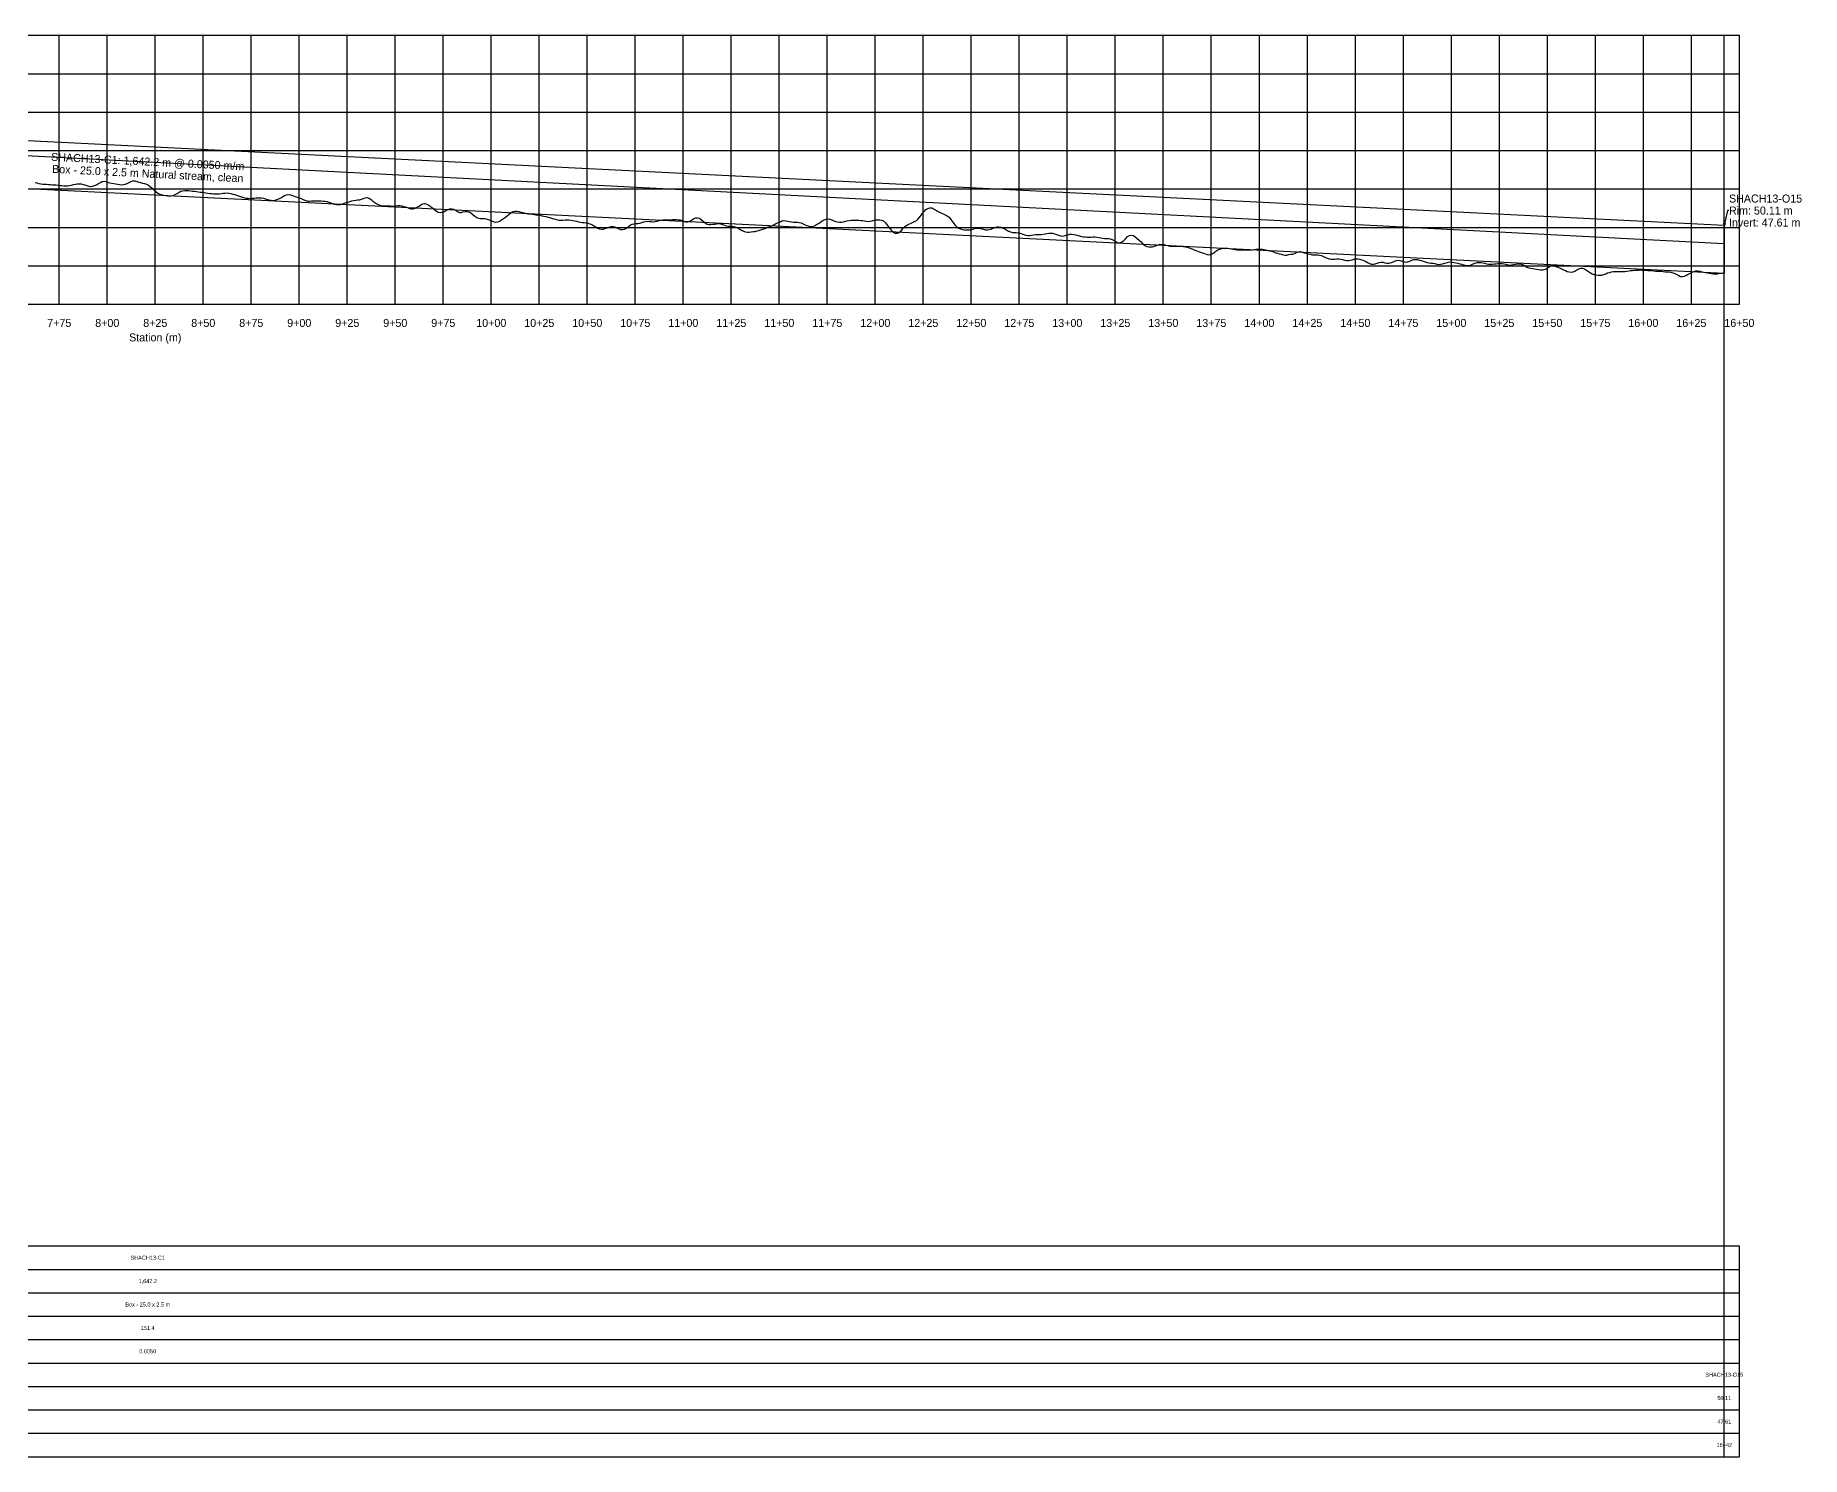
# Model space of a CAD drawing. Extents: x -64 to 1682, y -140 to 602.
# Drawn here: x 763 to 1682, y -140 to 600 of the extents above; entities that cross this region are included whole.
import ezdxf
from ezdxf.enums import TextEntityAlignment as Align

# ---------------------------------------------------------------- set-up
doc = ezdxf.new("R2010")
doc.units = 0
for name, color, linetype in [('Annotation', 7, 'Continuous'), ('Annotation_Table', 254, 'Continuous'), ('Crown', 7, 'Continuous'), ('Grid', 254, 'Continuous'), ('Grid_Text', 7, 'Continuous'), ('Ground_Elevation', 3, 'Continuous'), ('Hydraulic_Grade', 5, 'Continuous'), ('Invert', 7, 'Continuous'), ('Structure', 7, 'Continuous')]:
    doc.layers.add(name, color=color, linetype=linetype)

msp = doc.modelspace()

# ---------------------------------------------------------------- linework, layer by layer
at = {"layer": 'Annotation', "color": 0}
msp.add_lwpolyline([(1644.6, 508.75), (1643.86, 508.75), (1642.16, 501.13)], dxfattribs=at)
msp.add_lwpolyline([(1642.16, 501.13), (1641.96, 502.11), (1642.75, 501.93)], close=True, dxfattribs=at)
at = {"layer": 'Annotation_Table', "color": 254}
for points in [[(1642.16, -140.21), (1642.16, 600)], [(-25, -30.48), (1649.95, -30.48)], [(1649.95, -30.48), (1649.95, -140.21)], [(-25, -42.67), (1649.95, -42.67)], [(-25, -54.86), (1649.95, -54.86)], [(-25, -67.06), (1649.95, -67.06)], [(-25, -79.25), (1649.95, -79.25)], [(-25, -91.44), (1649.95, -91.44)], [(-25, -103.63), (1649.95, -103.63)], [(-25, -115.82), (1649.95, -115.82)], [(-25, -128.02), (1649.95, -128.02)], [(-25, -140.21), (1649.95, -140.21)]]:
    msp.add_lwpolyline(points, dxfattribs=at)
at = {"layer": 'Crown', "color": 0}
for points in [[(0, 583.1), (1642.16, 501.13)], [(1642.16, 501.13), (1642.16, 501.13)]]:
    msp.add_lwpolyline(points, dxfattribs=at)
at = {"layer": 'Grid', "color": 254}
for points in [[(-25, 600), (1650, 600)], [(775, 460), (775, 600)], [(800, 460), (800, 600)], [(825, 460), (825, 600)], [(850, 460), (850, 600)], [(875, 460), (875, 600)], [(900, 460), (900, 600)], [(925, 460), (925, 600)], [(950, 460), (950, 600)], [(975, 460), (975, 600)], [(1000, 460), (1000, 600)], [(1025, 460), (1025, 600)], [(1050, 460), (1050, 600)], [(1075, 460), (1075, 600)], [(1100, 460), (1100, 600)], [(1125, 460), (1125, 600)], [(1150, 460), (1150, 600)], [(1175, 460), (1175, 600)], [(1200, 460), (1200, 600)], [(1225, 460), (1225, 600)], [(1250, 460), (1250, 600)], [(1275, 460), (1275, 600)], [(1300, 460), (1300, 600)], [(1325, 460), (1325, 600)], [(1350, 460), (1350, 600)], [(1375, 460), (1375, 600)], [(1400, 460), (1400, 600)], [(1425, 460), (1425, 600)], [(1450, 460), (1450, 600)], [(1475, 460), (1475, 600)], [(1500, 460), (1500, 600)], [(1525, 460), (1525, 600)], [(1550, 460), (1550, 600)], [(1575, 460), (1575, 600)], [(1600, 460), (1600, 600)], [(1625, 460), (1625, 600)], [(1650, 460), (1650, 600)], [(-25, 580), (1650, 580)], [(-25, 560), (1650, 560)], [(-25, 540), (1650, 540)], [(-25, 520), (1650, 520)], [(-25, 500), (1650, 500)], [(-25, 480), (1650, 480)], [(-25, 460), (1650, 460)]]:
    msp.add_lwpolyline(points, dxfattribs=at)
at = {"layer": 'Ground_Elevation', "color": 3}
msp.add_lwpolyline([(762.39, 523.38), (763.39, 523.19), (764.39, 522.91), (765.39, 522.65), (766.39, 522.55), (767.39, 522.52), (768.39, 522.49), (769.39, 522.4), (770.39, 522.26), (771.39, 522.13), (772.39, 522.12), (773.39, 522.1), (774.39, 522.01), (775.39, 521.86), (776.39, 521.73), (777.39, 521.68), (778.39, 521.66), (779.39, 521.68), (780.39, 521.75), (781.39, 521.96), (782.39, 522.23), (783.39, 522.47), (784.39, 522.63), (785.39, 522.67), (786.39, 522.58), (787.39, 522.4), (788.39, 522.15), (789.39, 521.8), (790.39, 521.49), (791.39, 521.32), (792.39, 521.42), (793.39, 521.73), (794.39, 522.2), (795.39, 522.8), (796.39, 523.4), (797.39, 523.86), (798.39, 524), (799.39, 523.81), (800.39, 523.43), (801.39, 523.16), (802.39, 522.98), (803.39, 522.81), (804.39, 522.63), (805.39, 522.44), (806.39, 522.26), (807.39, 522.19), (808.39, 522.25), (809.39, 522.47), (810.39, 522.87), (811.39, 523.38), (812.39, 523.91), (813.39, 524.18), (814.39, 524.14), (815.39, 523.87), (816.39, 523.6), (817.39, 523.34), (818.39, 523.08), (819.39, 522.85), (820.39, 522.53), (821.39, 522.04), (822.39, 521.26), (823.39, 520.33), (824.39, 519.37), (825.39, 518.47), (826.39, 517.72), (827.39, 517.2), (828.39, 516.89), (829.39, 516.69), (830.39, 516.56), (831.39, 516.46), (832.39, 516.4), (833.39, 516.4), (834.39, 516.61), (835.39, 517.03), (836.39, 517.65), (837.39, 518.36), (838.39, 518.83), (839.39, 519.07), (840.39, 519.19), (841.39, 519.2), (842.39, 519.14), (843.39, 519.03), (844.39, 518.91), (845.39, 518.78), (846.39, 518.65), (847.39, 518.53), (848.39, 518.4), (849.39, 518.25), (850.39, 518.11), (851.39, 517.96), (852.39, 517.81), (853.39, 517.68), (854.39, 517.57), (855.39, 517.49), (856.39, 517.45), (857.39, 517.47), (858.39, 517.53), (859.39, 517.64), (860.39, 517.76), (861.39, 517.85), (862.39, 517.89), (863.39, 517.82), (864.39, 517.63), (865.39, 517.35), (866.39, 517.04), (867.39, 516.7), (868.39, 516.34), (869.39, 516), (870.39, 515.69), (871.39, 515.43), (872.39, 515.24), (873.39, 515.13), (874.39, 515.1), (875.39, 515.14), (876.39, 515.24), (877.39, 515.34), (878.39, 515.4), (879.39, 515.4), (880.39, 515.36), (881.39, 515.27), (882.39, 514.9), (883.39, 514.51), (884.39, 514.25), (885.39, 514.09), (886.39, 514.04), (887.39, 514.14), (888.39, 514.44), (889.39, 514.88), (890.39, 515.43), (891.39, 516.03), (892.39, 516.59), (893.39, 516.99), (894.39, 517.06), (895.39, 516.89), (896.39, 516.57), (897.39, 516.2), (898.39, 515.83), (899.39, 515.47), (900.39, 515.16), (901.39, 514.81), (902.39, 514.41), (903.39, 514), (904.39, 513.72), (905.39, 513.64), (906.39, 513.73), (907.39, 513.84), (908.39, 513.89), (909.39, 513.87), (910.39, 513.82), (911.39, 513.73), (912.39, 513.66), (913.39, 513.57), (914.39, 513.42), (915.39, 513.09), (916.39, 512.69), (917.39, 512.31), (918.39, 512.09), (919.39, 511.92), (920.39, 511.82), (921.39, 511.89), (922.39, 512.15), (923.39, 512.54), (924.39, 512.88), (925.39, 513.2), (926.39, 513.49), (927.39, 513.79), (928.39, 514.03), (929.39, 514.18), (930.39, 514.27), (931.39, 514.41), (932.39, 514.64), (933.39, 514.99), (934.39, 515.41), (935.39, 515.63), (936.39, 515.24), (937.39, 514.48), (938.39, 513.64), (939.39, 512.86), (940.39, 512.2), (941.39, 511.69), (942.39, 511.36), (943.39, 511.22), (944.39, 511.23), (945.39, 511.29), (946.39, 511.29), (947.39, 511.12), (948.39, 511.02), (949.39, 511.05), (950.39, 511.17), (951.39, 511.31), (952.39, 511.31), (953.39, 511.17), (954.39, 510.91), (955.39, 510.6), (956.39, 510.26), (957.39, 509.89), (958.39, 509.66), (959.39, 509.65), (960.39, 509.94), (961.39, 510.43), (962.39, 511.04), (963.39, 511.7), (964.39, 512.17), (965.39, 512.34), (966.39, 512.03), (967.39, 511.51), (968.39, 510.86), (969.39, 510.11), (970.39, 509.26), (971.39, 508.42), (972.39, 507.9), (973.39, 507.7), (974.39, 507.83), (975.39, 508.3), (976.39, 508.83), (977.39, 509.32), (978.39, 509.59), (979.39, 509.65), (980.39, 509.46), (981.39, 508.92), (982.39, 508.29), (983.39, 507.79), (984.39, 507.81), (985.39, 508.05), (986.39, 508.28), (987.39, 508.3), (988.39, 508.06), (989.39, 507.53), (990.39, 506.74), (991.39, 505.89), (992.39, 505.14), (993.39, 504.7), (994.39, 504.59), (995.39, 504.66), (996.39, 504.62), (997.39, 504.42), (998.39, 504.1), (999.39, 503.71), (1000.39, 503.3), (1001.39, 502.93), (1002.39, 502.74), (1003.39, 502.86), (1004.39, 503.26), (1005.39, 503.83), (1006.39, 504.55), (1007.39, 505.33), (1008.39, 506.13), (1009.39, 506.95), (1010.39, 507.68), (1011.39, 508.18), (1012.39, 508.41), (1013.39, 508.41), (1014.39, 508.25), (1015.39, 507.98), (1016.39, 507.66), (1017.39, 507.37), (1018.39, 507.15), (1019.39, 507.02), (1020.39, 506.99), (1021.39, 506.9), (1022.39, 506.76), (1023.39, 506.6), (1024.39, 506.44), (1025.39, 506.26), (1026.39, 506.07), (1027.39, 505.85), (1028.39, 505.6), (1029.39, 505.36), (1030.39, 505.08), (1031.39, 504.77), (1032.39, 504.47), (1033.39, 504.18), (1034.39, 503.92), (1035.39, 503.79), (1036.39, 503.76), (1037.39, 503.8), (1038.39, 503.85), (1039.39, 503.87), (1040.39, 503.87), (1041.39, 503.79), (1042.39, 503.62), (1043.39, 503.39), (1044.39, 503.14), (1045.39, 502.94), (1046.39, 502.76), (1047.39, 502.61), (1048.39, 502.51), (1049.39, 502.43), (1050.39, 502.23), (1051.39, 501.91), (1052.39, 501.47), (1053.39, 500.84), (1054.39, 500.21), (1055.39, 499.63), (1056.39, 499.26), (1057.39, 499.11), (1058.39, 499.1), (1059.39, 499.37), (1060.39, 499.77), (1061.39, 500.12), (1062.39, 500.37), (1063.39, 500.39), (1064.39, 500.24), (1065.39, 499.75), (1066.39, 499.3), (1067.39, 498.94), (1068.39, 498.83), (1069.39, 499.08), (1070.39, 499.61), (1071.39, 500.41), (1072.39, 501.08), (1073.39, 501.6), (1074.39, 501.84), (1075.39, 501.97), (1076.39, 502.06), (1077.39, 502.2), (1078.39, 502.47), (1079.39, 502.81), (1080.39, 503.08), (1081.39, 503.16), (1082.39, 503.09), (1083.39, 502.96), (1084.39, 502.94), (1085.39, 503.01), (1086.39, 503.21), (1087.39, 503.48), (1088.39, 503.76), (1089.39, 503.9), (1090.39, 503.91), (1091.39, 503.84), (1092.39, 503.84), (1093.39, 503.91), (1094.39, 504.01), (1095.39, 504.06), (1096.39, 504.05), (1097.39, 503.99), (1098.39, 503.84), (1099.39, 503.51), (1100.39, 503.13), (1101.39, 502.86), (1102.39, 502.93), (1103.39, 503.28), (1104.39, 503.9), (1105.39, 504.49), (1106.39, 504.93), (1107.39, 505.03), (1108.39, 504.75), (1109.39, 504.15), (1110.39, 503.24), (1111.39, 502.36), (1112.39, 501.7), (1113.39, 501.45), (1114.39, 501.45), (1115.39, 501.57), (1116.39, 501.73), (1117.39, 501.9), (1118.39, 502), (1119.39, 501.9), (1120.39, 501.56), (1121.39, 501.14), (1122.39, 500.8), (1123.39, 500.65), (1124.39, 500.6), (1125.39, 500.56), (1126.39, 500.4), (1127.39, 500.13), (1128.39, 499.68), (1129.39, 499.13), (1130.39, 498.52), (1131.39, 497.97), (1132.39, 497.63), (1133.39, 497.47), (1134.39, 497.54), (1135.39, 497.66), (1136.39, 497.8), (1137.39, 497.92), (1138.39, 498.12), (1139.39, 498.38), (1140.39, 498.69), (1141.39, 499.07), (1142.39, 499.47), (1143.39, 499.86), (1144.39, 500.19), (1145.39, 500.51), (1146.39, 500.94), (1147.39, 501.45), (1148.39, 501.98), (1149.39, 502.47), (1150.39, 502.93), (1151.39, 503.33), (1152.39, 503.5), (1153.39, 503.4), (1154.39, 503.18), (1155.39, 502.96), (1156.39, 502.81), (1157.39, 502.74), (1158.39, 502.76), (1159.39, 502.73), (1160.39, 502.61), (1161.39, 502.28), (1162.39, 501.84), (1163.39, 501.38), (1164.39, 500.92), (1165.39, 500.59), (1166.39, 500.38), (1167.39, 500.48), (1168.39, 500.87), (1169.39, 501.43), (1170.39, 502.05), (1171.39, 502.67), (1172.39, 503.32), (1173.39, 503.94), (1174.39, 504.34), (1175.39, 504.49), (1176.39, 504.29), (1177.39, 503.89), (1178.39, 503.47), (1179.39, 503.11), (1180.39, 502.84), (1181.39, 502.71), (1182.39, 502.76), (1183.39, 502.94), (1184.39, 503.19), (1185.39, 503.45), (1186.39, 503.64), (1187.39, 503.76), (1188.39, 503.78), (1189.39, 503.75), (1190.39, 503.7), (1191.39, 503.66), (1192.39, 503.62), (1193.39, 503.51), (1194.39, 503.33), (1195.39, 503.16), (1196.39, 503.09), (1197.39, 503.19), (1198.39, 503.42), (1199.39, 503.7), (1200.39, 503.91), (1201.39, 503.99), (1202.39, 503.93), (1203.39, 503.67), (1204.39, 503.14), (1205.39, 502.27), (1206.39, 500.99), (1207.39, 499.64), (1208.39, 498.41), (1209.39, 497.49), (1210.39, 497), (1211.39, 496.89), (1212.39, 497.35), (1213.39, 498.27), (1214.39, 499.44), (1215.39, 500.49), (1216.39, 501.2), (1217.39, 501.67), (1218.39, 502.05), (1219.39, 502.48), (1220.39, 502.97), (1221.39, 503.62), (1222.39, 504.52), (1223.39, 505.71), (1224.39, 507.1), (1225.39, 508.31), (1226.39, 509.26), (1227.39, 509.83), (1228.39, 510.13), (1229.39, 510.14), (1230.39, 509.7), (1231.39, 509.08), (1232.39, 508.43), (1233.39, 507.88), (1234.39, 507.42), (1235.39, 507), (1236.39, 506.59), (1237.39, 506.07), (1238.39, 505.35), (1239.39, 504.13), (1240.39, 502.68), (1241.39, 501.23), (1242.39, 500.21), (1243.39, 499.57), (1244.39, 499.15), (1245.39, 498.89), (1246.39, 498.76), (1247.39, 498.71), (1248.39, 498.74), (1249.39, 498.77), (1250.39, 498.9), (1251.39, 499.21), (1252.39, 499.5), (1253.39, 499.66), (1254.39, 499.56), (1255.39, 499.28), (1256.39, 498.97), (1257.39, 498.76), (1258.39, 498.71), (1259.39, 498.81), (1260.39, 499.09), (1261.39, 499.49), (1262.39, 499.91), (1263.39, 500.19), (1264.39, 500.22), (1265.39, 500.01), (1266.39, 499.63), (1267.39, 499.17), (1268.39, 498.65), (1269.39, 498.08), (1270.39, 497.61), (1271.39, 497.33), (1272.39, 497.27), (1273.39, 497.25), (1274.39, 497.18), (1275.39, 496.95), (1276.39, 496.63), (1277.39, 496.26), (1278.39, 495.94), (1279.39, 495.76), (1280.39, 495.73), (1281.39, 495.85), (1282.39, 496.03), (1283.39, 496.21), (1284.39, 496.31), (1285.39, 496.32), (1286.39, 496.32), (1287.39, 496.41), (1288.39, 496.6), (1289.39, 496.81), (1290.39, 496.97), (1291.39, 497.03), (1292.39, 496.95), (1293.39, 496.64), (1294.39, 496.28), (1295.39, 495.87), (1296.39, 495.59), (1297.39, 495.46), (1298.39, 495.58), (1299.39, 495.85), (1300.39, 496.16), (1301.39, 496.38), (1302.39, 496.39), (1303.39, 496.29), (1304.39, 496.07), (1305.39, 495.83), (1306.39, 495.57), (1307.39, 495.32), (1308.39, 495.14), (1309.39, 495.02), (1310.39, 494.97), (1311.39, 494.94), (1312.39, 494.94), (1313.39, 495), (1314.39, 495.01), (1315.39, 494.91), (1316.39, 494.68), (1317.39, 494.46), (1318.39, 494.29), (1319.39, 494.21), (1320.39, 494.14), (1321.39, 494.12), (1322.39, 493.98), (1323.39, 493.73), (1324.39, 493.09), (1325.39, 492.46), (1326.39, 491.97), (1327.39, 491.98), (1328.39, 492.39), (1329.39, 493.2), (1330.39, 494.23), (1331.39, 495.19), (1332.39, 495.78), (1333.39, 495.91), (1334.39, 495.68), (1335.39, 495.04), (1336.39, 494.26), (1337.39, 493.35), (1338.39, 492.38), (1339.39, 491.42), (1340.39, 490.57), (1341.39, 490.1), (1342.39, 489.85), (1343.39, 489.81), (1344.39, 489.93), (1345.39, 490.22), (1346.39, 490.63), (1347.39, 490.97), (1348.39, 491.16), (1349.39, 491.15), (1350.39, 491), (1351.39, 490.74), (1352.39, 490.47), (1353.39, 490.24), (1354.39, 490.14), (1355.39, 490.13), (1356.39, 490.17), (1357.39, 490.21), (1358.39, 490.25), (1359.39, 490.23), (1360.39, 490.11), (1361.39, 489.87), (1362.39, 489.6), (1363.39, 489.3), (1364.39, 489.01), (1365.39, 488.64), (1366.39, 488.19), (1367.39, 487.79), (1368.39, 487.43), (1369.39, 487.11), (1370.39, 486.81), (1371.39, 486.44), (1372.39, 485.99), (1373.39, 485.67), (1374.39, 485.82), (1375.39, 486.25), (1376.39, 486.93), (1377.39, 487.62), (1378.39, 488.23), (1379.39, 488.71), (1380.39, 489.01), (1381.39, 489.19), (1382.39, 489.22), (1383.39, 489.17), (1384.39, 489.03), (1385.39, 488.85), (1386.39, 488.61), (1387.39, 488.39), (1388.39, 488.21), (1389.39, 488.21), (1390.39, 488.28), (1391.39, 488.34), (1392.39, 488.34), (1393.39, 488.34), (1394.39, 488.34), (1395.39, 488.31), (1396.39, 488.36), (1397.39, 488.45), (1398.39, 488.57), (1399.39, 488.63), (1400.39, 488.61), (1401.39, 488.6), (1402.39, 488.51), (1403.39, 488.26), (1404.39, 488), (1405.39, 487.76), (1406.39, 487.51), (1407.39, 487.19), (1408.39, 486.79), (1409.39, 486.49), (1410.39, 486.27), (1411.39, 486.03), (1412.39, 485.71), (1413.39, 485.53), (1414.39, 485.55), (1415.39, 485.81), (1416.39, 485.96), (1417.39, 486.08), (1418.39, 486.42), (1419.39, 486.86), (1420.39, 487.27), (1421.39, 487.35), (1422.39, 487.09), (1423.39, 486.81), (1424.39, 486.57), (1425.39, 486.27), (1426.39, 485.97), (1427.39, 485.65), (1428.39, 485.61), (1429.39, 485.67), (1430.39, 485.68), (1431.39, 485.57), (1432.39, 485.29), (1433.39, 484.86), (1434.39, 484.35), (1435.39, 483.9), (1436.39, 483.62), (1437.39, 483.45), (1438.39, 483.39), (1439.39, 483.42), (1440.39, 483.53), (1441.39, 483.59), (1442.39, 483.46), (1443.39, 483.18), (1444.39, 482.86), (1445.39, 482.68), (1446.39, 482.69), (1447.39, 482.84), (1448.39, 483.09), (1449.39, 483.42), (1450.39, 483.65), (1451.39, 483.65), (1452.39, 483.44), (1453.39, 483.08), (1454.39, 482.66), (1455.39, 482.16), (1456.39, 481.65), (1457.39, 481.2), (1458.39, 480.86), (1459.39, 480.8), (1460.39, 480.97), (1461.39, 481.27), (1462.39, 481.62), (1463.39, 481.87), (1464.39, 481.8), (1465.39, 481.56), (1466.39, 481.4), (1467.39, 481.38), (1468.39, 481.58), (1469.39, 481.92), (1470.39, 482.36), (1471.39, 482.65), (1472.39, 482.84), (1473.39, 482.73), (1474.39, 482.41), (1475.39, 481.97), (1476.39, 481.82), (1477.39, 481.96), (1478.39, 482.41), (1479.39, 482.86), (1480.39, 483.19), (1481.39, 483.29), (1482.39, 483.25), (1483.39, 482.99), (1484.39, 482.67), (1485.39, 482.35), (1486.39, 482.04), (1487.39, 481.7), (1488.39, 481.5), (1489.39, 481.36), (1490.39, 481.3), (1491.39, 481.13), (1492.39, 480.83), (1493.39, 480.7), (1494.39, 480.75), (1495.39, 480.99), (1496.39, 481.28), (1497.39, 481.58), (1498.39, 481.85), (1499.39, 482), (1500.39, 481.95), (1501.39, 481.73), (1502.39, 481.48), (1503.39, 481.26), (1504.39, 481.03), (1505.39, 480.77), (1506.39, 480.5), (1507.39, 480.24), (1508.39, 480.11), (1509.39, 480.18), (1510.39, 480.49), (1511.39, 480.92), (1512.39, 481.32), (1513.39, 481.66), (1514.39, 481.77), (1515.39, 481.74), (1516.39, 481.55), (1517.39, 481.29), (1518.39, 481.03), (1519.39, 480.86), (1520.39, 480.81), (1521.39, 480.85), (1522.39, 480.96), (1523.39, 481.07), (1524.39, 481.17), (1525.39, 481.24), (1526.39, 481.2), (1527.39, 481.05), (1528.39, 480.84), (1529.39, 480.55), (1530.39, 480.38), (1531.39, 480.46), (1532.39, 480.66), (1533.39, 480.86), (1534.39, 480.96), (1535.39, 480.98), (1536.39, 480.8), (1537.39, 480.43), (1538.39, 479.88), (1539.39, 479.33), (1540.39, 478.89), (1541.39, 478.67), (1542.39, 478.49), (1543.39, 478.32), (1544.39, 478.16), (1545.39, 478.05), (1546.39, 477.91), (1547.39, 477.85), (1548.39, 478.02), (1549.39, 478.47), (1550.39, 479.16), (1551.39, 479.72), (1552.39, 480.04), (1553.39, 479.89), (1554.39, 479.62), (1555.39, 479.28), (1556.39, 478.86), (1557.39, 478.41), (1558.39, 477.92), (1559.39, 477.46), (1560.39, 477.05), (1561.39, 476.76), (1562.39, 476.64), (1563.39, 476.8), (1564.39, 477.24), (1565.39, 477.84), (1566.39, 478.38), (1567.39, 478.67), (1568.39, 478.67), (1569.39, 478.36), (1570.39, 477.77), (1571.39, 477.06), (1572.39, 476.36), (1573.39, 475.81), (1574.39, 475.45), (1575.39, 475.23), (1576.39, 475.09), (1577.39, 475.1), (1578.39, 475.18), (1579.39, 475.49), (1580.39, 475.87), (1581.39, 476.24), (1582.39, 476.56), (1583.39, 476.82), (1584.39, 476.95), (1585.39, 477), (1586.39, 476.97), (1587.39, 476.94), (1588.39, 476.95), (1589.39, 476.98), (1590.39, 477.04), (1591.39, 477.15), (1592.39, 477.29), (1593.39, 477.46), (1594.39, 477.55), (1595.39, 477.62), (1596.39, 477.68), (1597.39, 477.76), (1598.39, 477.8), (1599.39, 477.78), (1600.39, 477.7), (1601.39, 477.64), (1602.39, 477.61), (1603.39, 477.6), (1604.39, 477.49), (1605.39, 477.34), (1606.39, 477.25), (1607.39, 477.23), (1608.39, 477.21), (1609.39, 477.12), (1610.39, 476.99), (1611.39, 476.9), (1612.39, 476.85), (1613.39, 476.76), (1614.39, 476.59), (1615.39, 476.34), (1616.39, 475.94), (1617.39, 475.36), (1618.39, 474.86), (1619.39, 474.42), (1620.39, 474.35), (1621.39, 474.59), (1622.39, 475.12), (1623.39, 475.67), (1624.39, 476.15), (1625.39, 476.63), (1626.39, 476.99), (1627.39, 477.28), (1628.39, 477.28), (1629.39, 477.18), (1630.39, 476.88), (1631.39, 476.64), (1632.39, 476.47), (1633.39, 476.3), (1634.39, 476.1), (1635.39, 475.91), (1636.39, 475.78), (1637.39, 475.72), (1638.39, 475.81), (1639.39, 475.96), (1640.39, 476.07), (1641.39, 476.13), (1642.16, 476.13)], dxfattribs=at)
at = {"layer": 'Hydraulic_Grade', "color": 5}
for points in [[(0, 576.73), (1642.16, 491.65)], [(1642.16, 491.65), (1642.16, 491.65), (1642.16, 491.65)]]:
    msp.add_lwpolyline(points, dxfattribs=at)
at = {"layer": 'Invert', "color": 0}
for points in [[(0, 558.1), (1642.16, 476.13)], [(1642.16, 476.13), (1642.16, 476.13)]]:
    msp.add_lwpolyline(points, dxfattribs=at)
at = {"layer": 'Structure', "color": 0}
msp.add_lwpolyline([(1642.16, 501.13), (1642.16, 476.13)], dxfattribs=at)
msp.add_lwpolyline([(1642.16, 501.13), (1642.16, 476.13)], dxfattribs=at)

# ---------------------------------------------------------------- texts
at = {"layer": 'Annotation', "color": 0}
for s, p in [('SHACH13-C1: 1,642.2 m @ 0.0050 m/m', (821.08, 534.25)), ('Box - 25.0 x 2.5 m Natural stream, clean', (821.08, 528))]:
    msp.add_text(s, height=4.1667, rotation=357.14239, dxfattribs=at).set_placement(p, align=Align.MIDDLE_CENTER)
for s, p in [('SHACH13-O15', (1644.6, 515)), ('Rim: 50.11 m', (1644.6, 508.75)), ('Invert: 47.61 m', (1644.6, 502.5))]:
    msp.add_text(s, height=4.1667, dxfattribs=at).set_placement(p, align=Align.MIDDLE_LEFT)
at = {"layer": 'Annotation_Table', "color": 0}
for s, height, p in [('SHACH13-C1', 2.083, (821.08, -36.58)), ('1,642.2', 2.083, (821.08, -48.77)), ('Box - 25.0 x 2.5 m', 2.0833, (821.08, -60.96)), ('151.4', 2.083, (821.08, -73.15)), ('0.0050', 2.083, (821.08, -85.34)), ('SHACH13-O15', 2.0833, (1642.16, -97.54)), ('50.11', 2.083, (1642.16, -109.73)), ('47.61', 2.083, (1642.16, -121.92)), ('16+42', 2.083, (1642.16, -134.11))]:
    msp.add_text(s, height=height, dxfattribs=at).set_placement(p, align=Align.MIDDLE_CENTER)
at = {"layer": 'Grid_Text', "color": 0}
for s, height, p in [('7+75', 4.167, (775, 452.3)), ('8+00', 4.167, (800, 452.3)), ('8+25', 4.167, (825, 452.3)), ('8+50', 4.167, (850, 452.3)), ('8+75', 4.167, (875, 452.3)), ('9+00', 4.167, (900, 452.3)), ('9+25', 4.167, (925, 452.3)), ('9+50', 4.167, (950, 452.3)), ('9+75', 4.167, (975, 452.3)), ('10+00', 4.167, (1000, 452.3)), ('10+25', 4.167, (1025, 452.3)), ('10+50', 4.167, (1050, 452.3)), ('10+75', 4.167, (1075, 452.3)), ('11+00', 4.167, (1100, 452.3)), ('11+25', 4.167, (1125, 452.3)), ('11+50', 4.167, (1150, 452.3)), ('11+75', 4.167, (1175, 452.3)), ('12+00', 4.167, (1200, 452.3)), ('12+25', 4.167, (1225, 452.3)), ('12+50', 4.167, (1250, 452.3)), ('12+75', 4.167, (1275, 452.3)), ('13+00', 4.167, (1300, 452.3)), ('13+25', 4.167, (1325, 452.3)), ('13+50', 4.167, (1350, 452.3)), ('13+75', 4.167, (1375, 452.3)), ('14+00', 4.167, (1400, 452.3)), ('14+25', 4.167, (1425, 452.3)), ('14+50', 4.167, (1450, 452.3)), ('14+75', 4.167, (1475, 452.3)), ('15+00', 4.167, (1500, 452.3)), ('15+25', 4.167, (1525, 452.3)), ('15+50', 4.167, (1550, 452.3)), ('15+75', 4.167, (1575, 452.3)), ('16+00', 4.167, (1600, 452.3)), ('16+25', 4.167, (1625, 452.3)), ('16+50', 4.167, (1650, 452.3)), ('Station (m)', 4.1667, (825, 444.76))]:
    msp.add_text(s, height=height, dxfattribs=at).set_placement(p, align=Align.TOP_CENTER)

doc.saveas('drawing.dxf')
